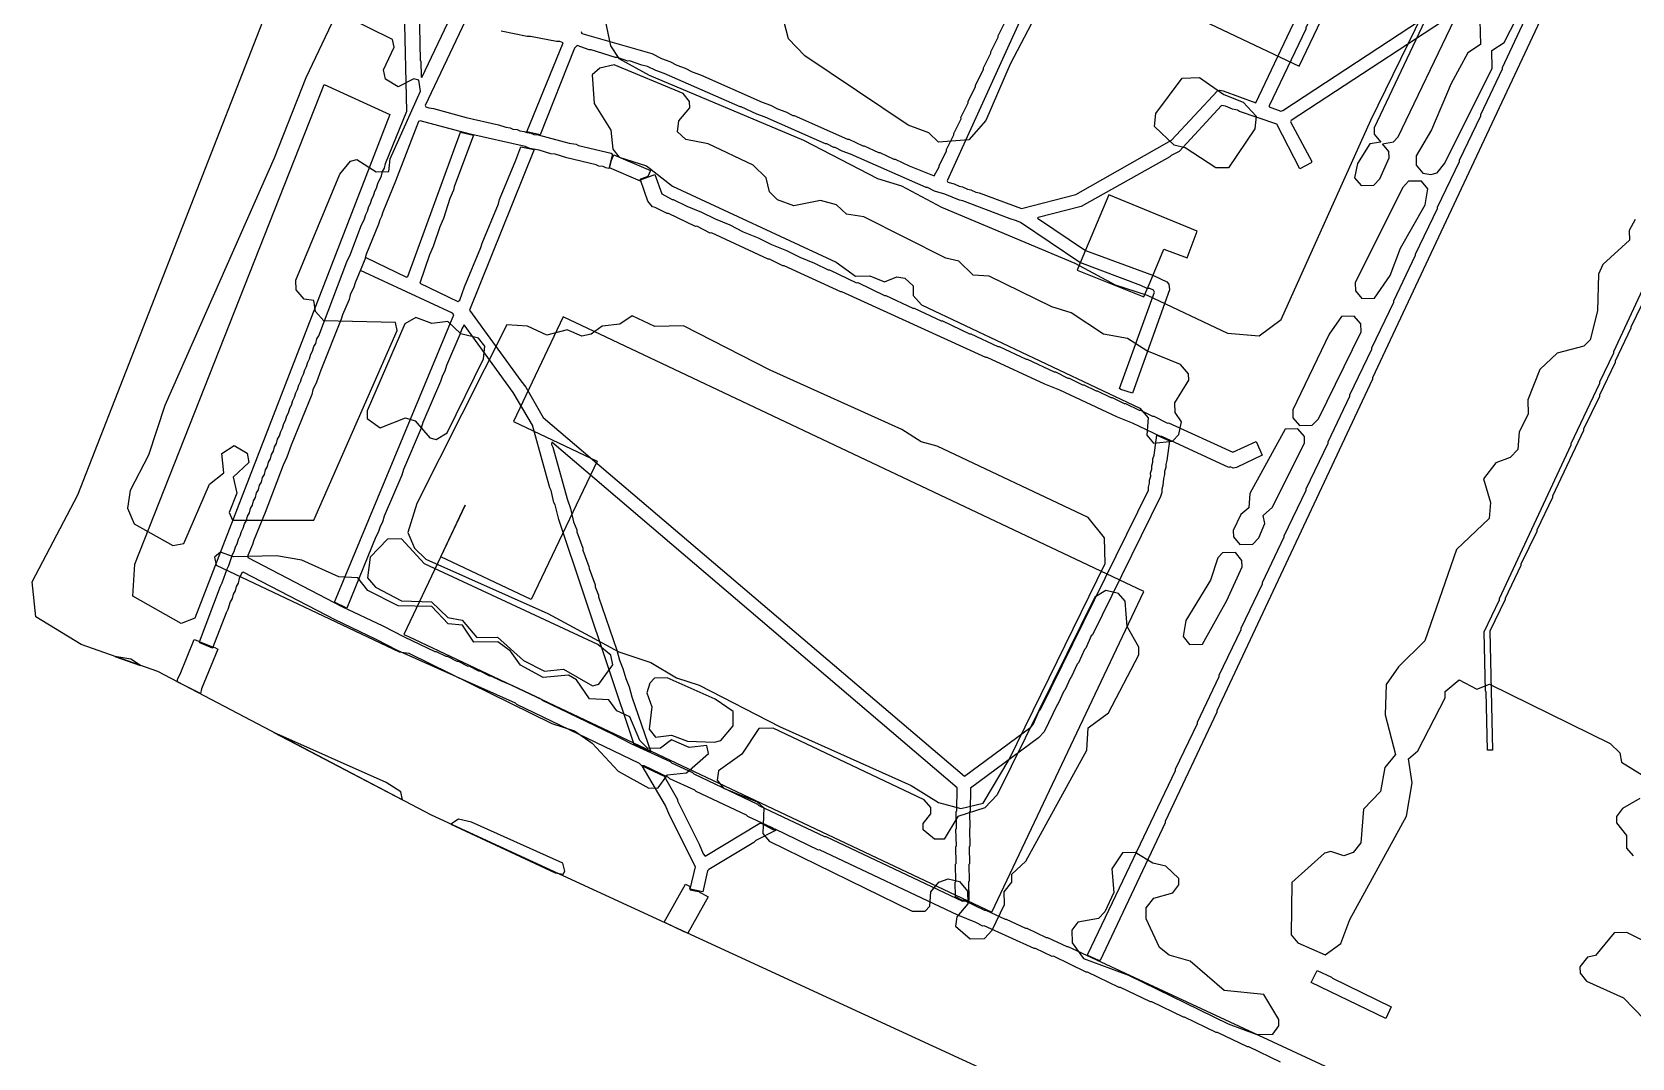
# Model space of a CAD drawing. Extents: x 1764 to 2708, y -3060 to -2272.
# Drawn here: x 1764.4 to 2016, y -2787.7 to -2626.4 of the extents above; entities that cross this region are included whole.
import ezdxf

# ---------------------------------------------------------------- set-up
doc = ezdxf.new("R2010")
doc.units = 0
for name, color, linetype in [('DOR_DOROZHKA', 40, 'CONTINUOUS'), ('DOR_LESTNICA', 6, 'CONTINUOUS'), ('DOR_PEREHOD', 9, 'CONTINUOUS'), ('DOR_TROPA_GRUNT', 42, 'CONTINUOUS'), ('DOR_TROTUAR', 8, 'CONTINUOUS'), ('GRANICA_UCHASTKA', 7, 'CONTINUOUS'), ('PL_DETSKAYA', 1, 'CONTINUOUS'), ('ZEL_GAZON_LUG', 82, 'CONTINUOUS'), ('ZEL_LES_DREVESNYE', 94, 'CONTINUOUS'), ('ZEL_SPUTNIK_DOP', 40, 'CONTINUOUS'), ('ZEL_YANDEX_SHEMA', 92, 'CONTINUOUS')]:
    doc.layers.add(name, color=color, linetype=linetype)

msp = doc.modelspace()

# ---------------------------------------------------------------- linework, layer by layer
at = {"layer": 'DOR_DOROZHKA'}
for points in [[(1936.2884, -2588.2718), (1908.3024, -2649.8088), (1908.4074, -2650.0058), (1909.4134, -2650.2848), (1910.2224, -2650.6678), (1910.7244, -2650.7568), (1911.5334, -2651.1398), (1912.0354, -2651.2288), (1912.8444, -2651.6108), (1913.3464, -2651.7008), (1920.0024, -2654.1578), (1928.5604, -2651.9718), (1943.5834, -2643.4428), (1950.8194, -2635.6828), (1951.2174, -2635.5738), (1951.7204, -2635.6638), (1956.8634, -2637.5538), (1968.7304, -2612.5838)], [(2007.9173, -2611.0368), (1975.2064, -2680.7798), (1975.2104, -2680.9798), (1950.7244, -2733.1358), (1950.7284, -2733.3358), (1942.5954, -2750.5208), (1942.5994, -2750.7208), (1932.3614, -2772.3528), (1932.1614, -2772.3568), (1930.4444, -2771.5938), (1930.4404, -2771.3938), (1944.2224, -2742.4808), (1944.2184, -2742.2808), (1947.6654, -2735.1028), (1947.6614, -2734.9028), (1951.1074, -2727.7248), (1951.1034, -2727.5248), (1954.5504, -2720.3468), (1954.5454, -2720.1468), (1957.8974, -2713.1708), (1957.8924, -2712.9708), (1961.3394, -2705.7918), (1961.3354, -2705.5918), (1964.7814, -2698.4138), (1964.7774, -2698.2138), (1968.2244, -2691.0358), (1968.2204, -2690.8358), (1971.6664, -2683.6578), (1971.6624, -2683.4578), (1975.1094, -2676.2798), (1975.1054, -2676.0798), (1978.5514, -2668.9018), (1978.5474, -2668.7018), (1981.9944, -2661.5228), (1981.9894, -2661.3228), (1985.4364, -2654.1448), (1985.4324, -2653.9448), (1988.8794, -2646.7668), (1988.8744, -2646.5668), (1992.2254, -2639.5908), (1992.2214, -2639.3908), (1995.6684, -2632.2128), (1995.6644, -2632.0128), (2004.2713, -2613.6168)], [(1993.2063, -2620.1598), (1962.4264, -2640.3348), (1962.3304, -2640.5368), (1965.6674, -2646.7678), (1965.5714, -2646.9698), (1963.7904, -2647.9088), (1960.1374, -2640.8848), (1954.2914, -2638.9098), (1953.9874, -2638.7158), (1953.1824, -2638.5338), (1952.0714, -2638.0568), (1951.4694, -2637.9698), (1944.8224, -2645.2178), (1943.5354, -2645.8458), (1943.3394, -2646.0498), (1929.4014, -2653.8548), (1922.6354, -2655.6018), (1922.5374, -2655.7038), (1930.0504, -2660.7448), (1940.7414, -2664.7158), (1942.8634, -2665.6708), (1943.1724, -2666.0638), (1943.2914, -2666.9618), (1937.4394, -2683.1968), (1935.6264, -2682.6358), (1935.4214, -2682.4398), (1940.8974, -2667.3138), (1940.7914, -2667.0158), (1940.1844, -2666.7288), (1939.7844, -2666.7378), (1938.7744, -2666.2588), (1929.1914, -2662.6638), (1919.8504, -2656.3628), (1919.2434, -2656.0758), (1918.2374, -2655.7968), (1910.7724, -2652.9568), (1910.2694, -2652.8678), (1907.9484, -2651.9168), (1906.3374, -2651.4518), (1905.2244, -2650.8758), (1905.0244, -2650.8798), (1893.1044, -2645.6348), (1891.7934, -2645.1628), (1890.6804, -2644.5858), (1890.4804, -2644.5908), (1889.3674, -2644.0148), (1889.1674, -2644.0188), (1879.6724, -2639.8218), (1878.3614, -2639.3498), (1875.9354, -2638.2018), (1875.7354, -2638.2058), (1863.8154, -2632.9608), (1862.5044, -2632.4888), (1861.1894, -2631.8168), (1860.2854, -2631.6358), (1858.3704, -2630.9768), (1858.0704, -2630.9838), (1856.4574, -2630.4178), (1856.1574, -2630.4248), (1852.3284, -2629.2068), (1852.0284, -2629.2128), (1850.1134, -2628.5538), (1849.7224, -2628.9628), (1844.3134, -2642.5868), (1842.2024, -2642.1318), (1847.9024, -2628.1018), (1847.3984, -2627.9118), (1846.8984, -2627.9228), (1842.7784, -2627.1118), (1842.2784, -2627.1228), (1838.1584, -2626.3108)], [(1850.7664, -2626.3388), (1850.8724, -2626.6368), (1861.8464, -2629.8008), (1863.3634, -2630.5688), (1864.6744, -2631.0408), (1865.7874, -2631.6168), (1867.0984, -2632.0888), (1868.2114, -2632.6648), (1869.5224, -2633.1368), (1879.2204, -2637.4298), (1880.5314, -2637.9018), (1881.6444, -2638.4778), (1882.9554, -2638.9498), (1884.0684, -2639.5268), (1884.2684, -2639.5218), (1892.6524, -2643.2428), (1892.8524, -2643.2388), (1895.0764, -2644.2908), (1895.2764, -2644.2868), (1897.5004, -2645.3398), (1897.7004, -2645.3348), (1899.9244, -2646.3878), (1900.1244, -2646.3828), (1902.3484, -2647.4358), (1906.2854, -2649.0518), (1907.0554, -2647.6338), (1907.0504, -2647.4338), (1908.2014, -2645.1078), (1908.1964, -2644.9078), (1909.3474, -2642.5818), (1909.3434, -2642.3818), (1910.4934, -2640.0558), (1910.4894, -2639.8558), (1911.6394, -2637.5298), (1911.6354, -2637.3298), (1912.7854, -2635.0038), (1912.7814, -2634.8038), (1914.0274, -2632.2758), (1914.0224, -2632.0758), (1915.1734, -2629.7498), (1915.1684, -2629.5498), (1916.3194, -2627.2238), (1916.3144, -2627.0238), (1917.4654, -2624.6978)]]:
    msp.add_lwpolyline(points, dxfattribs=at)
for points in [[(1958.9784, -2638.2078), (1960.7934, -2638.8688), (1961.0914, -2638.7628), (1990.9823, -2619.1068), (1986.4394, -2617.2038), (1986.3414, -2617.3058), (1985.6414, -2617.3218), (1985.5434, -2617.4238), (1984.8434, -2617.4388), (1984.7454, -2617.5408), (1984.0454, -2617.5558), (1983.9484, -2617.6578), (1983.2474, -2617.6728), (1982.3524, -2617.8928), (1981.2504, -2617.8168), (1970.6474, -2613.3428), (1964.7134, -2625.7778), (1964.7174, -2625.9778), (1958.9744, -2638.0078)], [(1911.6534, -2763.1948), (1911.1464, -2762.9058), (1910.7464, -2762.9148), (1909.6334, -2762.3388), (1909.5834, -2760.0378), (1909.6814, -2759.9358), (1909.6234, -2757.2358), (1909.7214, -2757.1338), (1909.6624, -2754.4338), (1909.7604, -2754.3318), (1909.7044, -2751.7318), (1909.8024, -2751.6288), (1909.7444, -2748.9288), (1909.8414, -2748.8268), (1909.8644, -2745.2248), (1846.1574, -2690.8718), (1846.0654, -2691.2738), (1846.2744, -2691.6698), (1848.5514, -2699.8248), (1849.0844, -2701.3138), (1849.5294, -2703.4058), (1850.0574, -2704.6948), (1850.0644, -2704.9948), (1851.0204, -2707.5758), (1851.0264, -2707.8758), (1851.9834, -2710.4558), (1851.9894, -2710.7568), (1852.9454, -2713.3368), (1852.9524, -2713.6368), (1853.4804, -2714.9258), (1853.4864, -2715.2268), (1856.3684, -2723.5688), (1856.8034, -2725.1598), (1857.3314, -2726.4488), (1857.7654, -2728.0408), (1858.2944, -2729.3298), (1858.7284, -2730.9208), (1861.7164, -2739.5608), (1859.0904, -2738.4178), (1847.2204, -2703.0548), (1846.6714, -2700.7658), (1846.4624, -2700.3698), (1846.0214, -2698.4788), (1845.8124, -2698.0828), (1843.0984, -2688.2368), (1840.0864, -2683.0988), (1832.3524, -2672.4608), (1831.9654, -2673.0688), (1831.6844, -2673.9758), (1829.5884, -2678.8238), (1829.3074, -2679.7298), (1828.9224, -2680.4388), (1828.6424, -2681.3448), (1825.8804, -2687.8078), (1825.5994, -2688.7148), (1822.8384, -2695.1778), (1822.5574, -2696.0838), (1819.7954, -2702.5468), (1819.5154, -2703.4538), (1819.1304, -2704.1628), (1818.8494, -2705.0688), (1818.4644, -2705.7778), (1813.9045, -2716.9818), (1811.9825, -2716.0228), (1830.7174, -2670.8948), (1830.5114, -2670.5988), (1816.0594, -2663.9078), (1816.9164, -2661.8878), (1823.2854, -2664.9518), (1823.4834, -2664.8478), (1831.7974, -2642.1568), (1833.8084, -2642.6138), (1830.7834, -2650.7828), (1830.6944, -2651.2848), (1830.1224, -2652.5978), (1829.0894, -2655.7218), (1828.5174, -2657.0348), (1827.4844, -2660.1588), (1826.9124, -2661.4718), (1825.4074, -2665.9068), (1831.3724, -2668.7798), (1831.6684, -2668.5728), (1832.4224, -2666.4558), (1834.9914, -2660.2968), (1835.1764, -2659.5928), (1837.7444, -2653.4338), (1837.9294, -2652.7298), (1840.4974, -2646.5708), (1841.2524, -2644.4538), (1843.3634, -2644.9078), (1833.2024, -2670.1408), (1841.2474, -2681.2728), (1842.0694, -2682.2558), (1844.7724, -2686.9998), (1911.0254, -2743.3988), (1921.4634, -2735.6688), (1921.8554, -2735.2608), (1922.8094, -2733.1388), (1923.0054, -2732.9338), (1939.9694, -2698.4498), (1939.9594, -2697.9498), (1940.1464, -2697.3458), (1940.1354, -2696.8458), (1940.3224, -2696.2408), (1940.3114, -2695.7408), (1940.4984, -2695.1368), (1940.4874, -2694.6368), (1940.6744, -2694.0328), (1940.6634, -2693.5328), (1940.8514, -2692.9278), (1941.2844, -2689.8168), (1943.3034, -2690.6738), (1942.8704, -2693.7848), (1942.6834, -2694.3888), (1942.6944, -2694.8888), (1942.5074, -2695.4938), (1942.5184, -2695.9938), (1942.3314, -2696.5978), (1942.2544, -2697.6998), (1942.0674, -2698.3048), (1942.0784, -2698.8048), (1941.8914, -2699.4088), (1931.1554, -2721.1518), (1930.9594, -2721.3568), (1930.1004, -2723.2758), (1929.9054, -2723.4808), (1928.9504, -2725.6018), (1928.7544, -2725.8068), (1927.8954, -2727.7258), (1927.7004, -2727.9298), (1926.8414, -2729.8498), (1926.6454, -2730.0538), (1925.7864, -2731.9738), (1925.5904, -2732.1778), (1923.5814, -2736.4238), (1922.7004, -2737.3428), (1911.9664, -2745.2788), (1911.9444, -2748.8818), (1911.8464, -2748.9838), (1911.9024, -2751.5838), (1911.8044, -2751.6858), (1911.8634, -2754.3858), (1911.7654, -2754.4878), (1911.8234, -2757.1888), (1911.7254, -2757.2908), (1911.7814, -2759.8908), (1911.6844, -2759.9928), (1911.7424, -2762.6928)], [(1881.2944, -2751.9448), (1878.2264, -2753.5118), (1877.9334, -2753.8188), (1870.8214, -2758.0748), (1870.6254, -2758.2788), (1869.8964, -2761.5958), (1867.8864, -2761.1398), (1868.7104, -2757.6198), (1864.6334, -2749.5038), (1864.0004, -2748.0168), (1860.3644, -2741.7918), (1863.8014, -2743.4178), (1865.8814, -2747.0748), (1865.8854, -2747.2748), (1869.3344, -2754.1048), (1869.9674, -2755.5918), (1870.2754, -2755.9848), (1878.8684, -2750.7968), (1879.0684, -2750.7928), (1880.8904, -2751.7538), (1881.2924, -2751.8448)], [(1977.2824, -2781.4878), (1965.5544, -2775.8378), (1966.5134, -2773.9158), (1968.7374, -2774.9688), (1968.9414, -2775.1638), (1978.1434, -2779.6678)]]:
    msp.add_lwpolyline(points, close=True, dxfattribs=at)
at = {"layer": 'DOR_LESTNICA'}
msp.add_lwpolyline([(1861.2634, -2649.1238), (1860.0724, -2649.5498), (1859.9744, -2649.6518), (1860.0784, -2649.8498), (1855.2304, -2647.7538), (1855.5044, -2646.5468), (1855.8874, -2645.7378), (1861.6444, -2648.2148)], close=True, dxfattribs=at)
at = {"layer": 'DOR_PEREHOD'}
for points in [[(1790.8815, -2730.3858), (1787.2405, -2728.5638), (1787.3295, -2728.0618), (1787.7145, -2727.3528), (1789.8985, -2721.9028), (1790.6045, -2722.1878), (1790.7085, -2722.3858), (1792.7285, -2723.2428), (1793.0265, -2723.1358), (1793.6325, -2723.4228), (1791.0665, -2729.6818)], [(1867.5354, -2768.0508), (1866.9304, -2767.8638), (1863.7954, -2766.3308), (1867.1684, -2760.3548), (1867.8774, -2760.7388), (1867.7834, -2761.0418), (1867.8884, -2761.2398), (1869.1944, -2761.5108), (1870.7144, -2762.3788)]]:
    msp.add_lwpolyline(points, close=True, dxfattribs=at)
at = {"layer": 'DOR_TROPA_GRUNT'}
msp.add_lwpolyline([(2018.3454, -2667.6418), (2015.8554, -2672.7978), (2015.8594, -2672.9978), (2013.3694, -2678.1538), (2013.3744, -2678.3538), (2010.8844, -2683.5108), (2010.8884, -2683.7108), (2008.3984, -2688.8668), (2008.4024, -2689.0668), (2003.5224, -2699.3778), (2003.5274, -2699.5778), (2001.0374, -2704.7348), (2001.0414, -2704.9348), (1998.5514, -2710.0908), (1998.5564, -2710.2908), (1996.0664, -2715.4478), (1996.0704, -2715.6478), (1993.6764, -2720.6018), (1994.0804, -2739.3028), (1993.2804, -2739.3198), (1993.0814, -2730.1198), (1992.9794, -2730.0218), (1992.7784, -2720.7208), (1995.1704, -2715.6668), (1995.1664, -2715.4668), (2006.4504, -2691.3108), (2006.4454, -2691.1108), (2010.9434, -2681.6088), (2010.9384, -2681.4088), (2013.1414, -2676.8588), (2013.1374, -2676.6588), (2035.7973, -2627.9438)], dxfattribs=at)
at = {"layer": 'DOR_TROTUAR'}
for points in [[(1960.7224, -2788.3488), (1955.7674, -2785.9548), (1955.5674, -2785.9588), (1950.8154, -2783.6598), (1950.6154, -2783.6648), (1945.6614, -2781.2698), (1945.4614, -2781.2748), (1940.5074, -2778.8798), (1940.3064, -2778.8848), (1935.5544, -2776.5858), (1935.3544, -2776.5908), (1930.4004, -2774.1958), (1930.2004, -2774.2008), (1925.0444, -2771.7108), (1924.8444, -2771.7148), (1922.2154, -2770.4708), (1922.0154, -2770.4748), (1914.1354, -2766.9438), (1913.9354, -2766.9478), (1912.8224, -2766.3718), (1909.9964, -2765.2318), (1888.2634, -2754.9958), (1888.0634, -2755.0008), (1881.2904, -2751.7448), (1881.0904, -2751.7488), (1880.6834, -2751.4578), (1876.9444, -2749.7378), (1876.7404, -2749.5418), (1868.8554, -2745.8108), (1868.6514, -2745.6148), (1864.7094, -2743.7988), (1864.5054, -2743.6028), (1860.6644, -2741.7848), (1860.2624, -2741.6938), (1859.9554, -2741.3998), (1840.6444, -2732.1128), (1840.4404, -2731.9168), (1821.8514, -2723.6138), (1818.5125, -2721.8848), (1812.0435, -2718.8228), (1797.5735, -2711.3318), (1797.3755, -2711.4358), (1796.9955, -2712.3448), (1796.8105, -2713.0488), (1796.5215, -2713.5558), (1796.3365, -2714.2598), (1796.0475, -2714.7668), (1795.8625, -2715.4708), (1795.5735, -2715.9778), (1795.1985, -2717.1858), (1794.9095, -2717.6928), (1792.8265, -2723.1408), (1790.7065, -2722.2858), (1794.0185, -2713.5098), (1794.3085, -2713.0028), (1795.0605, -2710.7858), (1795.3495, -2710.2788), (1795.9135, -2708.5658), (1796.2025, -2708.0598), (1796.3875, -2707.3548), (1796.6765, -2706.8488), (1796.8615, -2706.1448), (1797.1505, -2705.6378), (1797.3355, -2704.9338), (1797.6245, -2704.4268), (1797.8095, -2703.7228), (1798.0985, -2703.2158), (1798.2835, -2702.5118), (1798.5725, -2702.0048), (1798.7575, -2701.3008), (1799.0465, -2700.7948), (1799.2315, -2700.0898), (1799.5215, -2699.5838), (1799.7055, -2698.8788), (1799.9955, -2698.3728), (1800.1805, -2697.6688), (1800.4695, -2697.1618), (1800.6545, -2696.4578), (1800.9435, -2695.9508), (1801.1285, -2695.2468), (1801.4175, -2694.7398), (1801.6025, -2694.0358), (1801.8915, -2693.5288), (1802.0765, -2692.8248), (1802.3655, -2692.3188), (1802.5505, -2691.6138), (1802.8395, -2691.1078), (1803.0245, -2690.4028), (1803.3135, -2689.8968), (1803.4985, -2689.1918), (1803.7875, -2688.6858), (1803.9725, -2687.9818), (1804.2625, -2687.4748), (1804.4465, -2686.7708), (1804.7365, -2686.2638), (1804.9205, -2685.5598), (1805.2105, -2685.0528), (1805.3955, -2684.3488), (1805.6845, -2683.8418), (1805.8695, -2683.1378), (1806.1585, -2682.6318), (1806.3435, -2681.9268), (1806.6325, -2681.4208), (1806.8175, -2680.7158), (1807.1065, -2680.2098), (1807.2915, -2679.5048), (1807.5805, -2678.9988), (1807.7655, -2678.2948), (1808.0545, -2677.7878), (1808.2395, -2677.0838), (1808.5285, -2676.5768), (1808.7134, -2675.8728), (1809.0024, -2675.3658), (1809.1874, -2674.6618), (1809.4774, -2674.1548), (1813.9284, -2662.5528), (1814.5024, -2661.3398), (1816.1104, -2657.0028), (1816.6844, -2655.7898), (1816.8694, -2655.0858), (1817.1584, -2654.5788), (1817.3434, -2653.8748), (1817.6324, -2653.3688), (1817.8174, -2652.6638), (1818.1064, -2652.1578), (1818.2914, -2651.4528), (1818.5804, -2650.9468), (1818.7654, -2650.2418), (1819.3394, -2649.0288), (1819.5244, -2648.3248), (1819.8134, -2647.8188), (1819.9984, -2647.1138), (1823.3214, -2638.8378), (1822.9784, -2622.9369)], [(1825.2784, -2622.8879), (1825.4514, -2630.8878), (1825.5534, -2630.9858), (1825.6074, -2633.4858), (1825.7094, -2633.5838), (1830.3024, -2623.8799)], [(1832.5214, -2624.7319), (1826.2044, -2637.9748), (1826.3084, -2638.1728), (1826.8134, -2638.3618), (1827.5154, -2638.4468), (1832.6484, -2639.8368), (1837.7764, -2641.0268), (1838.8854, -2641.4028), (1839.5874, -2641.4878), (1839.9914, -2641.6798), (1840.6934, -2641.7638), (1841.0984, -2641.9558), (1841.8004, -2642.0408), (1842.2044, -2642.2318), (1842.9064, -2642.3168), (1843.3114, -2642.5078), (1844.0134, -2642.5928), (1848.8444, -2643.8898), (1849.9484, -2644.0658), (1850.3524, -2644.2568), (1855.4814, -2645.4468), (1855.6854, -2645.6428), (1855.1324, -2647.8558), (1854.6304, -2647.7668), (1854.2264, -2647.5748), (1853.5244, -2647.4898), (1853.1194, -2647.2988), (1848.4934, -2646.1978), (1846.6804, -2645.6368), (1845.9784, -2645.5518), (1844.1654, -2644.9908), (1842.6584, -2644.7238), (1841.9524, -2644.4388), (1833.1044, -2642.4288), (1825.4564, -2640.3928), (1825.1584, -2640.4988), (1821.5594, -2649.8818), (1819.5624, -2654.7278), (1819.3774, -2655.4318), (1819.0884, -2655.9378), (1818.9034, -2656.6428), (1816.9074, -2661.4878), (1816.7224, -2662.1928), (1815.2004, -2665.8278), (1815.0154, -2666.5318), (1814.4414, -2667.7448), (1814.2564, -2668.4488), (1813.2084, -2670.8728), (1813.0234, -2671.5778), (1809.7934, -2679.5508), (1809.1345, -2681.4668), (1808.5605, -2682.6798), (1808.3755, -2683.3838), (1805.1465, -2691.3578), (1804.4875, -2693.2728), (1803.9135, -2694.4858), (1801.0725, -2701.9508), (1799.2655, -2706.2928), (1799.0805, -2706.9968), (1798.3175, -2708.7148), (1798.3245, -2709.0148), (1813.0975, -2716.6988), (1819.5675, -2719.7608), (1822.9064, -2721.4898), (1827.7584, -2723.7868), (1827.9584, -2723.7818), (1829.4754, -2724.5498), (1829.6754, -2724.5458), (1831.1934, -2725.3128), (1831.3934, -2725.3088), (1832.9104, -2726.0768), (1833.1104, -2726.0718), (1834.6274, -2726.8398), (1834.8274, -2726.8358), (1836.3454, -2727.6028), (1836.5454, -2727.5988), (1838.0624, -2728.3658), (1839.9804, -2729.1248), (1844.4274, -2731.2298), (1844.6324, -2731.4258), (1855.7534, -2736.7888), (1858.6884, -2738.3258), (1864.7514, -2741.0968), (1864.9554, -2741.2918), (1868.2904, -2742.8208), (1868.4944, -2743.0168), (1878.5034, -2747.8028), (1878.7074, -2747.9988), (1889.0184, -2752.8788), (1889.2184, -2752.8748), (1910.7484, -2763.0148), (1911.1484, -2763.0058), (1914.1814, -2764.4408), (1914.3814, -2764.4368), (1917.4144, -2765.8718), (1917.6144, -2765.8678), (1920.6464, -2767.3028), (1920.8464, -2767.2988), (1923.8794, -2768.7338), (1924.0794, -2768.7298), (1927.1114, -2770.1648), (1927.3114, -2770.1608), (1984.2134, -2796.6458)]]:
    msp.add_lwpolyline(points, dxfattribs=at)
msp.add_lwpolyline([(1957.8604, -2692.9608), (1953.7994, -2694.8498), (1953.3014, -2694.9598), (1952.7974, -2694.7708), (1952.5994, -2694.8758), (1942.0884, -2689.9998), (1941.8884, -2690.0038), (1937.4404, -2687.8988), (1935.1184, -2686.9488), (1926.0234, -2682.7428), (1923.7014, -2681.7928), (1914.6064, -2677.5868), (1914.4064, -2677.5908), (1891.7714, -2667.2748), (1891.5714, -2667.2788), (1882.6784, -2663.1688), (1882.4784, -2663.1728), (1880.3544, -2662.1188), (1880.1544, -2662.1228), (1871.2604, -2658.0128), (1871.0604, -2658.0168), (1868.9364, -2656.9618), (1868.7364, -2656.9668), (1864.4914, -2654.9568), (1864.2914, -2654.9618), (1862.3694, -2654.0028), (1861.9674, -2653.9108), (1861.2474, -2653.0258), (1860.0744, -2649.6498), (1862.3574, -2648.7998), (1863.4244, -2651.8788), (1865.0434, -2652.7438), (1865.2434, -2652.7398), (1867.3674, -2653.7948), (1869.6894, -2654.7448), (1871.8134, -2655.7998), (1874.1344, -2656.7498), (1876.2584, -2657.8048), (1878.5804, -2658.7548), (1880.7044, -2659.8098), (1883.0264, -2660.7598), (1885.1504, -2661.8148), (1887.4714, -2662.7648), (1889.5954, -2663.8198), (1889.7954, -2663.8158), (1894.0414, -2665.8248), (1894.2414, -2665.8208), (1898.4864, -2667.8298), (1898.6864, -2667.8258), (1902.9324, -2669.8348), (1903.1324, -2669.8308), (1907.3784, -2671.8398), (1907.5784, -2671.8358), (1911.8234, -2673.8448), (1912.0234, -2673.8408), (1916.2694, -2675.8498), (1916.4694, -2675.8458), (1920.7154, -2677.8548), (1920.9154, -2677.8508), (1925.1604, -2679.8598), (1925.3604, -2679.8558), (1927.2824, -2680.8148), (1927.4824, -2680.8108), (1929.6064, -2681.8648), (1929.8064, -2681.8608), (1931.7274, -2682.8198), (1931.9274, -2682.8158), (1934.0514, -2683.8698), (1934.2514, -2683.8658), (1936.1734, -2684.8248), (1936.3734, -2684.8208), (1938.4974, -2685.8748), (1938.6974, -2685.8708), (1940.6194, -2686.8298), (1940.8194, -2686.8258), (1942.9434, -2687.8798), (1943.1434, -2687.8758), (1953.2474, -2692.4598), (1956.9134, -2690.7798)], close=True, dxfattribs=at)
at = {"layer": 'GRANICA_UCHASTKA'}
msp.add_lwpolyline([(1926.7564, -2795.3858), (1827.2134, -2749.5118), (1784.2035, -2726.9288), (1772.1055, -2722.6878), (1765.0085, -2718.3388), (1764.3895, -2712.8488), (1771.5975, -2699.1868), (1818.5294, -2579.1099), (1873.6373, -2443.8499), (1905.1152, -2372.6329), (1929.0362, -2322.0899), (1949.2381, -2284.6339), (1957.9901, -2272.9389), (1960.4791, -2272.3849), (1971.1421, -2279.6589), (2004.0541, -2297.9569), (2126.2032, -2371.3577), (2159.6262, -2390.1457), (2214.8852, -2423.9697), (2323.6883, -2481.6506), (2371.2954, -2508.6366), (2415.9034, -2535.6866)], dxfattribs=at)
at = {"layer": 'PL_DETSKAYA'}
for points in [[(1973.4854, -2611.2388), (1953.4714, -2601.7278), (1952.5784, -2603.5878), (1943.6574, -2622.2838), (1963.6714, -2631.7948)], [(1928.7384, -2663.8738), (1939.2494, -2668.0668), (1940.2374, -2665.7168), (1942.4014, -2660.5728), (1946.0784, -2661.9188), (1947.6514, -2657.7208), (1933.7654, -2652.0368), (1929.6574, -2661.7138)]]:
    msp.add_lwpolyline(points, close=True, dxfattribs=at)
at = {"layer": 'ZEL_GAZON_LUG'}
msp.add_lwpolyline([(1810.3634, -2634.6499), (1820.6484, -2639.3888), (1789.9815, -2718.5488), (1787.8605, -2719.3958), (1780.2705, -2715.0898), (1780.5525, -2710.0688)], close=True, dxfattribs=at)
at = {"layer": 'ZEL_LES_DREVESNYE'}
msp.add_lwpolyline([(1915.3234, -2764.7928), (1939.2624, -2714.3598), (1847.9304, -2671.1868), (1840.1164, -2687.6568), (1853.2474, -2693.8638), (1842.9174, -2715.6338), (1828.6834, -2708.9038), (1832.5214, -2700.8188), (1822.8894, -2721.1078), (1823.6264, -2721.4528)], close=True, dxfattribs=at)
at = {"layer": 'ZEL_SPUTNIK_DOP'}
for points in [[(1992.1034, -2624.6358), (1992.1844, -2628.3858), (1990.2114, -2629.6788), (1987.5634, -2634.4888), (1984.4704, -2641.8098), (1982.0564, -2645.8638), (1982.0894, -2647.3638), (1983.1164, -2648.5918), (1984.3714, -2648.8148), (1985.3664, -2648.5438), (1986.5834, -2647.0168), (1994.0154, -2632.0978), (1993.9564, -2629.3478), (1995.9294, -2628.0548), (2003.8503, -2612.6258)], [(2016.5404, -2655.8738), (2015.5784, -2657.6458), (2015.6104, -2659.1458), (2011.4414, -2662.9878), (2010.7244, -2664.5038), (2010.5984, -2670.2598), (2009.4454, -2674.7868), (2008.4674, -2675.8088), (2004.2384, -2676.9008), (2001.5424, -2679.4598), (1999.6444, -2684.2538), (1999.6934, -2686.5038), (1998.2524, -2689.2868), (1998.0624, -2692.0418), (1996.8394, -2693.3188), (1994.6054, -2694.1178), (1992.6594, -2696.6608), (1993.7404, -2700.3898), (1993.5444, -2702.8948), (1988.3964, -2707.7588), (1983.4544, -2722.1228), (1979.2904, -2726.2148), (1977.3494, -2729.0088), (1977.2024, -2733.7638), (1978.8374, -2739.9818), (1977.1304, -2742.0198), (1976.4614, -2745.7868), (1973.7704, -2748.5958), (1973.3844, -2753.8568), (1972.1664, -2755.3838), (1970.6774, -2755.9168), (1968.6604, -2755.2098), (1967.6664, -2755.4818), (1962.5134, -2760.0948), (1962.4414, -2768.3508), (1963.4684, -2769.5798), (1967.7624, -2771.4878), (1970.2244, -2769.6838), (1971.6434, -2765.9008), (1980.5484, -2749.6998), (1981.4344, -2744.4288), (1980.8534, -2740.6888), (1982.3264, -2739.4068), (1986.6484, -2731.0588), (1986.6274, -2730.0588), (1988.8394, -2728.2598), (1991.6224, -2729.7008), (1993.6054, -2728.9078), (2012.5674, -2738.2528), (2014.1004, -2739.7208), (2014.3824, -2741.2148), (2017.9314, -2743.3898)], [(2017.2574, -2746.9058), (2014.5394, -2748.4658), (2013.5664, -2749.7368), (2013.5874, -2750.7378), (2015.1314, -2752.7048), (2015.1744, -2754.7048), (2016.2014, -2755.9338)]]:
    msp.add_lwpolyline(points, dxfattribs=at)
for points in [[(1989.4463, -2617.4388), (1987.4464, -2617.4828), (1986.2234, -2618.7598), (1975.4594, -2641.5038), (1975.4804, -2642.5038), (1976.5074, -2643.7318), (1974.7634, -2644.0198), (1972.8274, -2647.0638), (1972.3764, -2649.3248), (1973.4034, -2650.5528), (1975.4034, -2650.5098), (1976.3814, -2649.4878), (1977.8114, -2646.2058), (1977.7904, -2645.2058), (1976.7634, -2643.9768), (1978.5074, -2643.6888), (1979.2414, -2642.9228), (1988.0974, -2624.4718), (1989.0764, -2623.4498), (1990.5004, -2619.9178), (1990.4733, -2618.6678)], [(1852.4644, -2633.1558), (1852.8114, -2637.6508), (1855.4034, -2641.8468), (1855.7184, -2644.8418), (1856.7454, -2646.0698), (1861.0284, -2647.4778), (1865.0984, -2650.6418), (1890.8704, -2662.5918), (1893.9194, -2664.7768), (1896.1694, -2664.7278), (1898.4404, -2665.6798), (1900.4244, -2664.8868), (1901.6804, -2665.1098), (1902.9574, -2666.3328), (1902.9894, -2667.8328), (1904.2724, -2669.3058), (1938.6414, -2685.5718), (1939.9234, -2687.0448), (1939.7334, -2689.8008), (1940.7604, -2691.0288), (1943.7554, -2690.7138), (1944.7334, -2689.6928), (1945.1904, -2687.6818), (1944.1574, -2686.2028), (1944.1254, -2684.7028), (1946.3004, -2681.1538), (1946.2784, -2680.1538), (1944.9954, -2678.6808), (1939.6974, -2676.5448), (1936.6534, -2674.6088), (1932.8874, -2673.9398), (1927.8114, -2670.5478), (1924.7894, -2669.6128), (1914.9314, -2664.8228), (1912.4254, -2664.6268), (1910.1264, -2662.4258), (1908.1154, -2661.9688), (1895.2194, -2655.4938), (1892.4584, -2655.0528), (1890.9254, -2653.5858), (1888.4094, -2652.8898), (1884.1754, -2653.7318), (1881.6534, -2652.7858), (1880.3764, -2651.5628), (1879.8284, -2649.3228), (1877.7844, -2647.3658), (1870.7084, -2644.0168), (1867.1924, -2643.3428), (1865.9154, -2642.1198), (1866.1274, -2640.3638), (1867.8344, -2638.3258), (1867.8124, -2637.3258), (1866.7854, -2636.0978), (1855.9324, -2631.5798), (1853.6934, -2632.1288)], [(1982.8934, -2649.8478), (1980.8924, -2649.8908), (1979.9144, -2650.9128), (1972.4824, -2665.8308), (1972.5094, -2667.0808), (1973.5364, -2668.3088), (1975.5374, -2668.2658), (1977.9614, -2664.7118), (1979.6194, -2660.4238), (1983.4744, -2653.5868), (1983.9204, -2651.0758)], [(1824.7734, -2671.2738), (1823.0444, -2672.3108), (1817.0864, -2685.9468), (1817.1134, -2687.1968), (1819.1454, -2688.6538), (1823.1134, -2687.0678), (1824.6244, -2687.5348), (1826.9334, -2690.2368), (1827.9394, -2690.4648), (1829.6674, -2689.4268), (1835.4194, -2677.7968), (1835.6264, -2675.7918), (1834.5994, -2674.5628), (1831.8334, -2673.8718), (1829.7894, -2671.9158), (1827.2954, -2672.2198)], [(1972.3464, -2671.0868), (1970.3464, -2671.1298), (1968.4054, -2673.9228), (1962.6594, -2685.8028), (1962.6864, -2687.0538), (1963.7134, -2688.2818), (1965.7134, -2688.2388), (1966.6914, -2687.2168), (1973.4004, -2673.5648), (1973.3734, -2672.3148)], [(1963.4734, -2688.7868), (1961.4734, -2688.8308), (1955.9394, -2698.9548), (1955.7384, -2701.2108), (1954.5094, -2702.2378), (1953.3134, -2704.7648), (1953.3354, -2705.7648), (1954.3624, -2706.9938), (1956.3624, -2706.9498), (1957.3404, -2705.9288), (1958.2924, -2703.6568), (1958.0154, -2702.4118), (1959.4884, -2701.1298), (1964.5224, -2691.0158), (1964.5004, -2690.0158)], [(1817.5835, -2708.9488), (1817.1535, -2712.2098), (1818.4355, -2713.6828), (1822.4844, -2715.8458), (1827.2404, -2715.9938), (1829.7944, -2718.4398), (1832.0554, -2718.8908), (1834.3644, -2721.5928), (1837.6154, -2721.5218), (1841.6964, -2725.1858), (1844.9844, -2726.8658), (1847.9794, -2726.5508), (1852.5384, -2729.2038), (1853.5334, -2728.9328), (1855.7184, -2725.8838), (1855.4364, -2724.3888), (1853.3984, -2722.6818), (1826.1104, -2710.0148), (1822.5244, -2706.0898), (1820.2734, -2706.1388)], [(1953.6394, -2708.2598), (1951.6394, -2708.3028), (1950.9054, -2709.0688), (1949.7304, -2712.5968), (1945.8654, -2718.9328), (1945.4194, -2721.4438), (1946.4464, -2722.6728), (1948.4464, -2722.6298), (1952.3014, -2715.7928), (1954.6874, -2710.4888), (1954.6664, -2709.4878)], [(1936.2944, -2715.8888), (1935.2674, -2714.6598), (1933.2564, -2714.2028), (1931.5284, -2715.2408), (1916.1924, -2746.3388), (1914.2354, -2748.3818), (1910.0114, -2749.7238), (1907.8374, -2753.2728), (1906.3374, -2753.3048), (1904.5544, -2751.8428), (1904.5334, -2750.8428), (1905.7504, -2749.3158), (1905.7294, -2748.3158), (1904.7024, -2747.0868), (1880.9474, -2735.8438), (1878.6964, -2735.8928), (1876.0334, -2739.9518), (1872.3374, -2742.5338), (1872.1194, -2744.0388), (1873.1464, -2745.2678), (1878.4454, -2747.4038), (1879.4674, -2748.3828), (1879.3034, -2752.3878), (1880.3304, -2753.6168), (1902.8304, -2764.6368), (1904.8304, -2764.5928), (1905.5644, -2763.8268), (1905.7654, -2761.5718), (1906.9834, -2760.0448), (1908.4724, -2759.5118), (1910.2334, -2759.9738), (1911.5154, -2761.4468), (1911.5594, -2763.4478), (1909.8524, -2765.4848), (1909.6344, -2766.9908), (1911.9274, -2768.9418), (1914.1784, -2768.8938), (1915.4014, -2767.6168), (1917.3144, -2763.5728), (1917.2714, -2761.5728), (1918.4894, -2760.0458), (1918.4624, -2758.7958), (1920.6694, -2756.7468), (1930.2964, -2739.2798), (1930.4714, -2735.7748), (1933.6724, -2733.4538), (1938.4784, -2724.3458), (1938.4514, -2723.0958), (1936.6314, -2719.8828)], [(1861.5334, -2728.7598), (1861.0664, -2730.2708), (1861.8644, -2732.5048), (1861.4404, -2736.0158), (1862.4674, -2737.2438), (1864.9624, -2736.9398), (1867.4844, -2737.8858), (1871.7394, -2738.0438), (1872.7344, -2737.7728), (1874.6854, -2735.4788), (1874.6374, -2733.2288), (1871.8434, -2731.2878), (1864.2674, -2727.9498), (1862.2674, -2727.9928)], [(1935.8984, -2755.4178), (1934.2024, -2757.9558), (1934.5334, -2761.6998), (1933.0984, -2764.7328), (1932.1194, -2765.7548), (1928.8804, -2766.3248), (1927.9074, -2767.5968), (1927.9504, -2769.5968), (1929.7544, -2772.0588), (1936.8144, -2774.6578), (1952.4884, -2782.3228), (1957.0264, -2783.9758), (1959.5264, -2783.9218), (1960.4994, -2782.6508), (1960.4774, -2781.6508), (1958.1414, -2777.6988), (1951.8744, -2777.0838), (1946.5214, -2772.4468), (1943.2494, -2771.5168), (1941.7224, -2770.2998), (1939.6254, -2765.8428), (1939.5874, -2764.0928), (1940.8054, -2762.5648), (1943.7894, -2761.7508), (1944.7624, -2760.4788), (1944.7404, -2759.4788), (1942.6974, -2757.5218), (1940.6864, -2757.0648), (1937.8984, -2755.3738)], [(2007.8234, -2773.3738), (2007.8454, -2774.3738), (2008.8724, -2775.6018), (2014.6824, -2778.2278), (2018.0074, -2781.6578), (2021.7584, -2781.5768), (2032.1224, -2786.6058), (2034.1224, -2786.5628), (2034.8564, -2785.7968), (2035.0574, -2783.5408), (2037.2484, -2780.7418), (2036.9654, -2779.2478), (2035.4384, -2778.0298), (2015.2104, -2767.9608), (2013.2104, -2768.0048), (2010.2864, -2771.5698), (2009.0414, -2771.8468)]]:
    msp.add_lwpolyline(points, close=True, dxfattribs=at)
at = {"layer": 'ZEL_YANDEX_SHEMA'}
for points in [[(1854.5314, -2624.6068), (1855.3674, -2628.5908), (1856.6604, -2630.5638), (1861.4704, -2633.2108), (1885.7044, -2643.4428), (1897.3394, -2649.4448), (1901.1164, -2650.6138), (1907.4424, -2653.9788), (1928.3934, -2662.7808), (1934.7194, -2666.1468), (1939.7584, -2667.7888), (1952.3934, -2673.7688), (1957.4044, -2674.1608), (1960.8514, -2671.5848), (1974.9314, -2640.2648), (1986.6693, -2616.2488)], [(1927.1014, -2614.5338), (1918.2124, -2631.4848), (1914.4014, -2640.3218), (1911.7164, -2643.3808), (1906.9714, -2643.7338), (1905.4384, -2642.2658), (1902.1614, -2641.0868), (1885.9174, -2630.1818), (1883.3584, -2627.4858), (1882.2664, -2623.2568)], [(1811.9964, -2624.0249), (1807.4514, -2633.6279), (1802.4714, -2646.2418), (1785.3025, -2685.1328), (1782.7195, -2692.9428), (1779.8385, -2698.5078), (1779.3975, -2701.2688), (1780.4515, -2703.7478), (1786.5275, -2707.1178), (1788.2725, -2706.8298), (1792.3225, -2697.4878), (1794.5345, -2695.6888), (1794.2195, -2692.6948), (1796.1935, -2691.4008), (1798.2205, -2692.6078), (1798.5025, -2694.1028), (1796.0515, -2696.4068), (1796.6055, -2698.8958), (1795.4195, -2701.9228), (1795.9465, -2703.1628), (1808.7035, -2703.1368), (1821.8164, -2673.3388), (1821.5394, -2672.0938), (1810.2774, -2671.8368), (1808.9954, -2670.3638), (1808.7074, -2668.6188), (1807.2024, -2668.4018), (1805.9194, -2666.9278), (1805.8874, -2665.4278), (1812.7814, -2648.7708), (1814.4874, -2646.7328), (1815.4824, -2646.4608), (1818.5264, -2648.3968), (1820.5264, -2648.3528), (1820.7324, -2646.3478), (1825.5064, -2635.7388), (1825.2184, -2633.9948), (1824.4634, -2633.7608), (1821.9894, -2635.0648), (1819.9624, -2633.8578), (1819.6804, -2632.3628), (1821.3544, -2628.8249), (1821.0774, -2627.5809), (1813.7464, -2623.9869)]]:
    msp.add_lwpolyline(points, dxfattribs=at)
for points in [[(1945.2734, -2633.6518), (1948.0234, -2633.5918), (1951.8334, -2636.2608), (1954.8604, -2637.4468), (1956.9094, -2639.6538), (1956.7024, -2641.6588), (1952.5824, -2647.7508), (1950.5814, -2647.7938), (1945.7614, -2644.6468), (1944.0004, -2644.1848), (1940.9354, -2641.2488), (1941.1424, -2639.2438)], [(1839.0564, -2672.4658), (1824.9054, -2700.5358), (1823.5024, -2705.0688), (1824.5564, -2707.5468), (1826.3444, -2709.2588), (1845.5394, -2717.8488), (1856.6754, -2723.8618), (1861.7134, -2725.5038), (1865.7674, -2727.9178), (1869.2954, -2729.0918), (1881.9414, -2735.5728), (1902.6534, -2744.8798), (1906.9634, -2747.5378), (1910.4844, -2748.4628), (1913.9684, -2747.6368), (1918.0734, -2740.7948), (1933.1654, -2709.9528), (1933.0784, -2705.9528), (1930.5084, -2702.7568), (1906.7534, -2691.5138), (1904.2364, -2690.8178), (1901.1934, -2688.8818), (1880.4814, -2679.5748), (1866.8244, -2672.6158), (1862.3234, -2672.7128), (1858.7854, -2671.0388), (1856.8124, -2672.3318), (1854.0684, -2672.6418), (1852.3454, -2673.9298), (1850.8504, -2674.2118), (1848.5784, -2673.2608), (1845.3444, -2674.0808), (1842.3124, -2672.6458)], [(1793.0715, -2708.9778), (1793.3485, -2710.2228), (1822.1574, -2723.8578), (1823.6624, -2724.0748), (1846.1624, -2735.0948), (1849.6894, -2736.2688), (1852.4834, -2738.2098), (1856.5804, -2742.6238), (1861.3904, -2745.2708), (1862.8904, -2745.2388), (1864.3474, -2743.2068), (1867.3424, -2742.8918), (1870.7774, -2739.8158), (1870.5004, -2738.5708), (1867.7554, -2738.8808), (1864.9784, -2737.6898), (1863.2554, -2738.9778), (1861.2554, -2739.0208), (1859.9784, -2737.7978), (1858.3974, -2734.0798), (1856.3754, -2733.1228), (1855.0874, -2731.3998), (1852.0824, -2731.2148), (1850.0174, -2728.2578), (1848.7504, -2727.5348), (1844.7554, -2727.8718), (1841.2124, -2725.9468), (1839.6634, -2723.7288), (1837.6314, -2722.2728), (1833.8814, -2722.3538), (1832.0714, -2719.6408), (1829.8164, -2719.4398), (1827.2564, -2716.7438), (1822.0004, -2716.6068), (1817.1965, -2714.2098), (1815.6535, -2712.2418), (1812.6475, -2712.0568), (1806.8375, -2709.4308), (1802.8215, -2708.7668), (1796.0715, -2708.9128), (1794.0545, -2708.2058)], [(1777.3995, -2724.5738), (1781.4325, -2725.9878), (1779.9105, -2725.0198)], [(1802.4215, -2736.5398), (1822.6595, -2747.1088), (1822.3825, -2745.8638), (1820.1005, -2744.4128)], [(1830.2464, -2750.9468), (1846.6704, -2758.5958), (1847.9254, -2758.8188), (1848.1654, -2758.3138), (1847.8884, -2757.0688), (1833.4914, -2750.6268), (1831.4804, -2750.1698)]]:
    msp.add_lwpolyline(points, close=True, dxfattribs=at)

doc.saveas('drawing.dxf')
